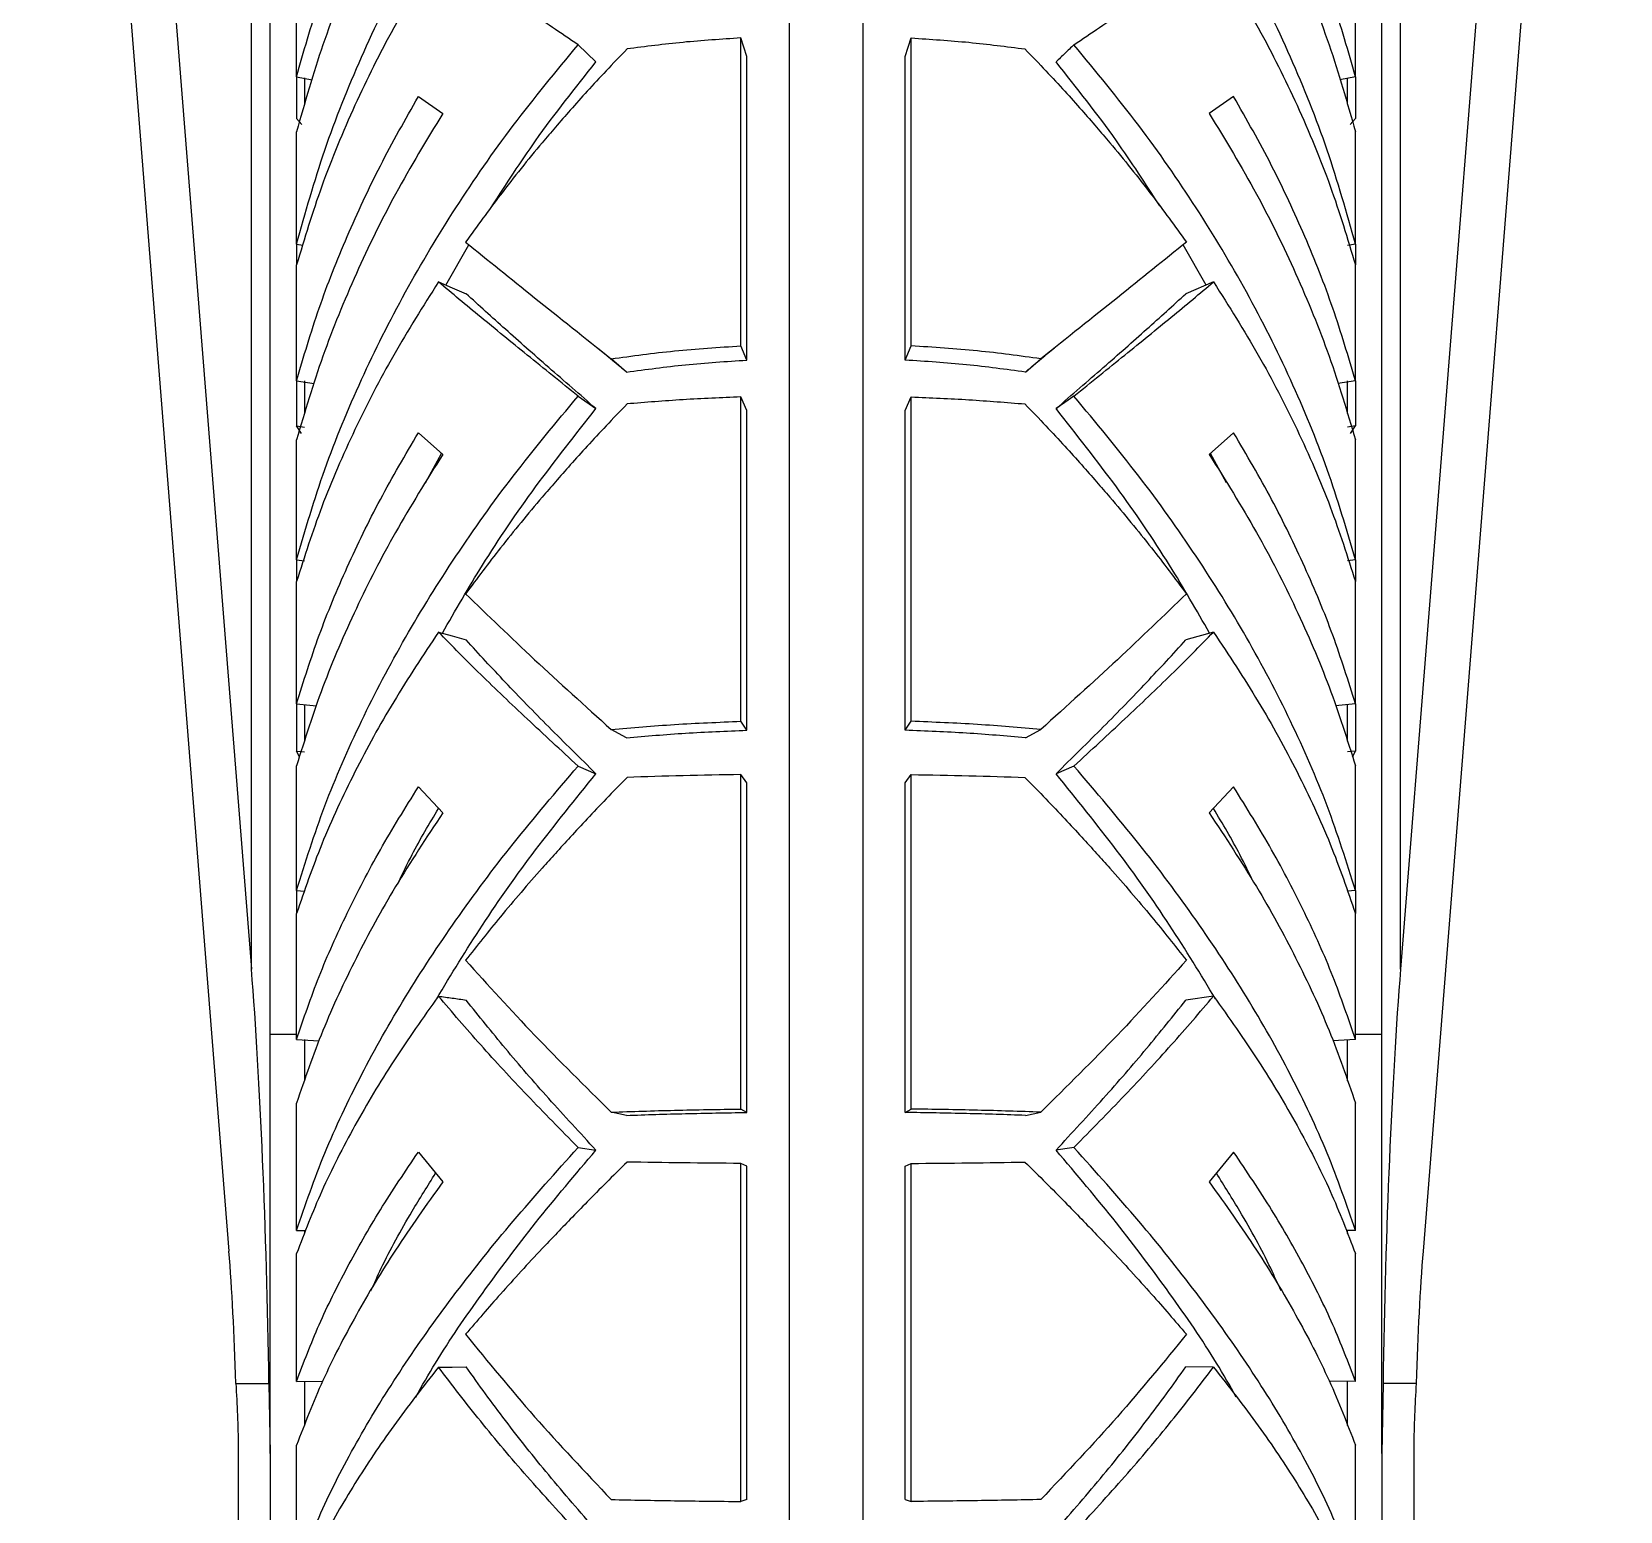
# Model space of a CAD drawing. Header units: millimetres. Extents: x 0 to 597, y 0 to 420.
# Drawn here: x 121.82 to 128.49, y 251.09 to 257.3 of the extents above; entities that cross this region are included whole.
import ezdxf

# ---------------------------------------------------------------- set-up
doc = ezdxf.new("R2010")
doc.units = ezdxf.units.MM

msp = doc.modelspace()

# ---------------------------------------------------------------- linework, layer by layer
at = {"color": 7, "linetype": 'Continuous', "lineweight": 25}
for p, q in [((122.7461, 253.3625), (122.7461, 265.4212)), ((122.8242, 251.329), (122.8242, 265.4212)), ((127.4908, 251.329), (127.4908, 265.4212)), ((127.5689, 253.3625), (127.5689, 265.4212)), ((121.9184, 263.7545), (122.7461, 253.3625)), ((128.3965, 263.7545), (127.5689, 253.3625)), ((125.003, 263.5879), (125.003, 239.9212)), ((125.312, 263.5879), (125.312, 239.9212)), ((121.8242, 262.5707), (122.6518, 252.1786)), ((128.4908, 262.5707), (127.6632, 252.1786)), ((122.9353, 257.1085), (122.9353, 257.5593)), ((127.3797, 257.1085), (127.3797, 257.5593)), ((124.8002, 255.9787), (124.8002, 257.2713)), ((124.8253, 257.1931), (124.8002, 257.2713)), ((125.4897, 257.1931), (125.5148, 257.2713)), ((125.5148, 255.9787), (125.5148, 257.2713)), ((124.117, 257.2427), (124.1921, 257.1708)), ((124.8253, 255.9188), (124.8253, 257.1931)), ((125.4897, 255.9188), (125.4897, 257.1931)), ((122.9353, 257.1085), (123.0015, 257.0955)), ((122.9353, 257.1085), (122.9353, 256.9325)), ((122.969, 257.104), (122.969, 256.99)), ((127.3797, 257.1085), (127.3135, 257.0955)), ((127.3459, 256.9931), (127.3459, 257.1038)), ((127.3797, 257.1085), (127.3797, 256.9325)), ((123.4466, 257.0253), (123.549, 256.9547)), ((126.8684, 257.0253), (126.766, 256.9547)), ((122.9577, 256.9082), (122.9353, 256.9325)), ((122.9353, 256.4054), (122.9353, 256.8775)), ((127.3573, 256.9082), (127.3797, 256.9325)), ((127.3797, 256.4054), (127.3797, 256.8775)), ((122.9353, 256.4054), (122.9617, 256.4009)), ((122.9353, 256.4054), (122.9353, 256.3185)), ((123.5614, 256.2341), (123.658, 256.4033)), ((126.7536, 256.2341), (126.657, 256.4033)), ((127.3797, 256.4054), (127.3459, 256.3996)), ((127.3797, 256.4054), (127.3797, 256.3195)), ((122.9353, 255.8316), (122.9353, 256.3185)), ((127.3797, 255.8316), (127.3797, 256.3185)), ((126.784, 256.247), (126.6678, 256.1976)), ((124.8253, 255.9188), (124.8002, 255.9787)), ((125.4897, 255.9188), (125.5148, 255.9787)), ((124.3208, 255.8684), (124.2557, 255.9243)), ((125.9941, 255.8684), (126.0593, 255.9243)), ((122.9353, 255.8316), (123.0099, 255.8204)), ((122.9353, 255.8316), (122.9353, 255.6428)), ((122.969, 255.8315), (122.969, 255.6956)), ((127.3797, 255.8316), (127.3051, 255.8204)), ((127.3459, 255.6943), (127.3459, 255.8313)), ((127.3797, 255.8316), (127.3797, 255.6428)), ((124.117, 255.7676), (124.1921, 255.715)), ((124.8002, 254.4025), (124.8002, 255.7641)), ((124.8253, 255.7072), (124.8002, 255.7641)), ((125.4897, 255.7072), (125.5148, 255.7641)), ((125.5148, 254.4025), (125.5148, 255.7641)), ((124.8253, 254.365), (124.8253, 255.7072)), ((125.4897, 254.365), (125.4897, 255.7072)), ((122.9353, 255.6428), (122.969, 255.638)), ((122.9567, 255.6102), (122.9353, 255.6428)), ((123.4466, 255.6138), (123.549, 255.5229)), ((126.8684, 255.6138), (126.766, 255.5229)), ((127.3797, 255.6428), (127.3459, 255.638)), ((127.3583, 255.6102), (127.3797, 255.6428)), ((122.9353, 255.081), (122.9353, 255.5839)), ((127.3797, 255.081), (127.3797, 255.5839)), ((123.4772, 255.4042), (123.5439, 255.5273)), ((126.8378, 255.4042), (126.7711, 255.5273)), ((122.9353, 255.081), (122.969, 255.0768)), ((122.9353, 255.081), (122.9353, 254.9888)), ((127.3797, 255.081), (127.3459, 255.0768)), ((127.3797, 255.081), (127.3797, 254.9896)), ((122.9353, 254.4754), (122.9353, 254.9888)), ((127.3797, 254.4754), (127.3797, 254.9888)), ((126.784, 254.7773), (126.6678, 254.744)), ((122.9353, 254.4754), (123.0193, 254.467)), ((122.9353, 254.4754), (122.9353, 254.2774)), ((122.969, 254.472), (122.969, 254.3183)), ((127.3797, 254.4754), (127.2956, 254.467)), ((127.3459, 254.3193), (127.3459, 254.4737)), ((127.3797, 254.4754), (127.3797, 254.2774)), ((124.8253, 254.365), (124.8002, 254.4025)), ((125.4897, 254.365), (125.5148, 254.4025)), ((124.3208, 254.3334), (124.2557, 254.3684)), ((125.9941, 254.3334), (126.0593, 254.3684)), ((122.9353, 254.2774), (122.969, 254.2743)), ((122.9478, 254.2533), (122.9353, 254.2774)), ((127.3797, 254.2774), (127.3459, 254.2743)), ((127.3672, 254.2533), (127.3797, 254.2774)), ((122.9353, 253.6917), (122.9353, 254.2158)), ((124.117, 254.2144), (124.1921, 254.1822)), ((126.198, 254.2144), (126.1229, 254.1822)), ((127.3797, 253.6917), (127.3797, 254.2158)), ((124.8002, 252.7748), (124.8002, 254.1789)), ((124.8253, 254.1445), (124.8002, 254.1789)), ((124.8253, 252.7603), (124.8253, 254.1445)), ((125.4897, 254.1445), (125.5148, 254.1789)), ((125.4897, 252.7603), (125.4897, 254.1445)), ((125.5148, 252.7748), (125.5148, 254.1789)), ((123.4466, 254.1271), (123.549, 254.0177)), ((126.8684, 254.1271), (126.766, 254.0177)), ((122.9353, 253.6917), (122.9692, 253.6893)), ((122.9353, 253.6917), (122.9353, 253.5962)), ((127.3797, 253.6917), (127.3459, 253.6893)), ((127.3797, 253.6917), (127.3797, 253.5967)), ((122.9353, 253.0662), (122.9353, 253.5962)), ((127.3797, 253.0662), (127.3797, 253.5962)), ((126.784, 253.2487), (126.6678, 253.2323)), ((122.9353, 253.0879), (122.8242, 253.0879)), ((127.4908, 253.0879), (127.3797, 253.0879)), ((122.9353, 253.0662), (123.0306, 253.0616)), ((122.969, 253.0662), (122.969, 252.8937)), ((127.3797, 253.0662), (127.2844, 253.0616)), ((127.3459, 252.8931), (127.3459, 253.066)), ((122.9353, 252.2648), (122.9353, 252.7997)), ((124.3208, 252.7481), (124.2557, 252.7616)), ((124.8253, 252.7603), (124.8002, 252.7748)), ((125.4897, 252.7603), (125.5148, 252.7748)), ((125.9941, 252.7481), (126.0593, 252.7616)), ((127.3797, 252.2648), (127.3797, 252.7997)), ((124.117, 252.6133), (124.1921, 252.6021)), ((123.4466, 252.5943), (123.549, 252.4684)), ((124.8002, 251.1272), (124.8002, 252.5464)), ((124.8253, 252.5352), (124.8002, 252.5464)), ((124.8253, 251.136), (124.8253, 252.5352)), ((125.4897, 252.5352), (125.5148, 252.5464)), ((125.4897, 251.136), (125.4897, 252.5352)), ((125.5148, 251.1272), (125.5148, 252.5464)), ((126.8684, 252.5943), (126.766, 252.4684)), ((122.9353, 252.2648), (122.9742, 252.2641)), ((122.969, 252.2647), (122.969, 252.2517)), ((127.3459, 252.2519), (127.3459, 252.2649)), ((127.3797, 252.2648), (127.3459, 252.2642)), ((122.9353, 251.6314), (122.9353, 252.1678)), ((127.3797, 251.6314), (127.3797, 252.1678)), ((126.784, 251.6911), (126.6678, 251.6918)), ((122.6811, 251.6222), (122.8194, 251.6222)), ((122.8194, 251.6222), (122.8242, 251.329)), ((122.9353, 251.6314), (123.0449, 251.6319)), ((122.969, 251.6315), (122.969, 251.4456)), ((127.3797, 251.6314), (127.2701, 251.6319)), ((127.3459, 251.4456), (127.3459, 251.6313)), ((127.4956, 251.6222), (127.4908, 251.329)), ((127.6339, 251.6222), (127.4956, 251.6222)), ((122.9353, 250.828), (122.9353, 251.3633)), ((127.3797, 250.828), (127.3797, 251.3633)), ((122.6908, 251.329), (122.6908, 250.0879)), ((122.8242, 251.329), (122.8242, 250.0879)), ((127.4908, 251.329), (127.4908, 250.0879)), ((127.6242, 251.329), (127.6242, 250.0879)), ((124.8253, 251.136), (124.8002, 251.1272)), ((125.4897, 251.136), (125.5148, 251.1272))]:
    msp.add_line(p, q, dxfattribs=at)
at = {"color": 7, "linetype": 'Continuous', "lineweight": 25, "flags": 128}
for points in [[(123.531, 256.247), (123.5891, 256.2223), (123.6472, 256.1976)], [(126.198, 255.7676), (126.1604, 255.7413), (126.1229, 255.715)], [(123.531, 254.7773), (123.5891, 254.7607), (123.6472, 254.744)], [(123.531, 251.6911), (123.5891, 251.6914), (123.6472, 251.6918)]]:
    msp.add_lwpolyline(points, dxfattribs=at)
at = {"color": 7, "linetype": 'Continuous', "lineweight": 25}
for centre, major_axis, start_param, end_param in [((122.5575, 250.9948), (0, 3.3484), 4.900884, 5.497787), ((127.7575, 250.9948), (0, 3.3484), 0.785398, 1.382302), ((122.5575, 250.9948), (0, 1.6742), 5.096528, 5.497787), ((127.7575, 250.9948), (0, 1.6742), 0.785398, 1.186657)]:
    msp.add_ellipse(centre, major_axis=major_axis, ratio=0.079639, start_param=start_param, end_param=end_param, dxfattribs=at)
for points, knots in [([(122.9353, 256.4054), (122.9726, 256.5377), (123.0474, 256.803), (123.203, 257.192), (123.3871, 257.5696), (123.6011, 257.932), (123.8424, 258.2829), (124.0245, 258.5004), (124.117, 258.6109)], [0, 0, 0, 0, 0.16604, 0.333057, 0.499187, 0.663302, 0.828992, 1, 1, 1, 1]), ([(127.3797, 256.4054), (127.3424, 256.5377), (127.2676, 256.803), (127.112, 257.192), (126.9279, 257.5696), (126.7139, 257.932), (126.4726, 258.2829), (126.2905, 258.5004), (126.198, 258.6109)], [0, 0, 0, 0, 0.166039, 0.333056, 0.499187, 0.6633, 0.82899, 1, 1, 1, 1]), ([(122.9353, 257.1085), (122.9654, 257.2143), (123.0255, 257.4259), (123.1452, 257.7366), (123.2831, 258.0413), (123.3921, 258.2366), (123.4466, 258.3342)], [0, 0, 0, 0, 0.249916, 0.499822, 0.749986, 1, 1, 1, 1]), ([(127.3797, 257.1085), (127.3496, 257.2143), (127.2895, 257.4259), (127.1698, 257.7366), (127.0319, 258.0413), (126.9229, 258.2366), (126.8684, 258.3342)], [0, 0, 0, 0, 0.249916, 0.499822, 0.749986, 1, 1, 1, 1]), ([(123.549, 258.2854), (123.4811, 258.1719), (123.348, 257.9494), (123.1816, 257.5994), (123.0397, 257.244), (122.9701, 256.9997), (122.9353, 256.8775)], [0, 0, 0, 0, 0.255316, 0.500302, 0.750156, 1, 1, 1, 1]), ([(126.766, 258.2854), (126.8339, 258.1719), (126.967, 257.9494), (127.1334, 257.5994), (127.2753, 257.244), (127.3449, 256.9997), (127.3797, 256.8775)], [0, 0, 0, 0, 0.255319, 0.500302, 0.750156, 1, 1, 1, 1]), ([(123.531, 257.6293), (123.4667, 257.5247), (123.3384, 257.3158), (123.1757, 256.9874), (123.0369, 256.6551), (122.9687, 256.4291), (122.9353, 256.3185)], [0, 0, 0, 0, 0.250635, 0.500176, 0.755312, 1, 1, 1, 1]), ([(124.117, 257.2427), (124.045, 257.2915), (123.9023, 257.3884), (123.706, 257.5168), (123.589, 257.592), (123.531, 257.6293)], [0, 0, 0, 0, 0.3393751, 0.6723346, 1, 1, 1, 1]), ([(126.198, 257.2427), (126.27, 257.2915), (126.4127, 257.3883), (126.6089, 257.5168), (126.726, 257.592), (126.784, 257.6293)], [0, 0, 0, 0, 0.33938, 0.672335, 1, 1, 1, 1]), ([(126.784, 257.6293), (126.8483, 257.5247), (126.9765, 257.3158), (127.1393, 256.9874), (127.2781, 256.6551), (127.3463, 256.4291), (127.3797, 256.3185)], [0, 0, 0, 0, 0.250635, 0.500176, 0.755312, 1, 1, 1, 1]), ([(124.8002, 257.2713), (124.7188, 257.266), (124.5561, 257.2553), (124.4003, 257.2352), (124.3225, 257.2252)], [0, 0, 0, 0, 0.500372, 1, 1, 1, 1]), ([(125.5148, 257.2713), (125.5962, 257.266), (125.7589, 257.2553), (125.9147, 257.2352), (125.9925, 257.2252)], [0, 0, 0, 0, 0.500365, 1, 1, 1, 1]), ([(122.9353, 255.081), (122.9726, 255.2076), (123.0474, 255.4616), (123.203, 255.8375), (123.3871, 256.2051), (123.6011, 256.5616), (123.8424, 256.9105), (124.0245, 257.1308), (124.117, 257.2427)], [0, 0, 0, 0, 0.16604, 0.333055, 0.499184, 0.663299, 0.828993, 1, 1, 1, 1]), ([(124.3225, 257.2252), (124.2931, 257.1946), (124.2367, 257.1361), (124.1575, 257.0503), (124.0866, 256.9713), (124.0238, 256.8992), (123.9245, 256.782), (123.7957, 256.6226), (123.6931, 256.4808), (123.6447, 256.414)], [0, 0, 0, 0, 0.120104, 0.230146, 0.33017, 0.420246, 0.500406, 0.764722, 1, 1, 1, 1]), ([(125.9925, 257.2252), (126.0219, 257.1946), (126.0783, 257.1361), (126.1575, 257.0503), (126.2284, 256.9713), (126.2912, 256.8992), (126.3905, 256.782), (126.5193, 256.6226), (126.6219, 256.4808), (126.6703, 256.414)], [0, 0, 0, 0, 0.120104, 0.230141, 0.330165, 0.420241, 0.500401, 0.764717, 1, 1, 1, 1]), ([(126.198, 257.2427), (126.1855, 257.2307), (126.1604, 257.2067), (126.1354, 257.1828), (126.1229, 257.1708)], [0, 0, 0, 0, 0.500011, 1, 1, 1, 1]), ([(127.3797, 255.081), (127.3424, 255.2076), (127.2676, 255.4616), (127.112, 255.8375), (126.9279, 256.2051), (126.7139, 256.5616), (126.4726, 256.9105), (126.2905, 257.1308), (126.198, 257.2427)], [0, 0, 0, 0, 0.166039, 0.333054, 0.499184, 0.663298, 0.828991, 1, 1, 1, 1]), ([(123.7568, 256.5661), (123.8162, 256.6583), (123.9506, 256.867), (124.1056, 257.062), (124.1921, 257.1708)], [0, 0, 0, 0, 0.441752, 1, 1, 1, 1]), ([(126.5582, 256.5661), (126.4988, 256.6583), (126.3644, 256.867), (126.2094, 257.062), (126.1229, 257.1708)], [0, 0, 0, 0, 0.441752, 1, 1, 1, 1]), ([(122.9353, 255.8316), (122.9654, 255.9336), (123.0255, 256.1374), (123.1452, 256.4391), (123.2831, 256.7365), (123.3921, 256.9291), (123.4466, 257.0253)], [0, 0, 0, 0, 0.2499184, 0.499811, 0.7499859, 1, 1, 1, 1]), ([(127.3797, 255.8316), (127.3496, 255.9336), (127.2895, 256.1374), (127.1698, 256.4391), (127.0319, 256.7365), (126.9229, 256.9291), (126.8684, 257.0253)], [0, 0, 0, 0, 0.2499184, 0.499811, 0.7499859, 1, 1, 1, 1]), ([(123.549, 256.9547), (123.4811, 256.8426), (123.348, 256.6228), (123.1816, 256.2811), (123.0397, 255.9363), (122.9701, 255.7014), (122.9353, 255.5839)], [0, 0, 0, 0, 0.255321, 0.500302, 0.750156, 1, 1, 1, 1]), ([(126.766, 256.9547), (126.8339, 256.8426), (126.967, 256.6228), (127.1334, 256.2811), (127.2753, 255.9363), (127.3449, 255.7014), (127.3797, 255.5839)], [0, 0, 0, 0, 0.255323, 0.500302, 0.750156, 1, 1, 1, 1]), ([(123.6447, 256.414), (123.7388, 256.3382), (123.9272, 256.1863), (124.1461, 256.0117), (124.2557, 255.9243)], [0, 0, 0, 0, 0.4995767, 1, 1, 1, 1]), ([(126.6703, 256.414), (126.5762, 256.3382), (126.3878, 256.1863), (126.1689, 256.0117), (126.0593, 255.9243)], [0, 0, 0, 0, 0.499574, 1, 1, 1, 1]), ([(123.531, 256.247), (123.4667, 256.1451), (123.3384, 255.9416), (123.1757, 255.6255), (123.0369, 255.3078), (122.9687, 255.0937), (122.9353, 254.9888)], [0, 0, 0, 0, 0.250635, 0.500168, 0.755306, 1, 1, 1, 1]), ([(124.117, 255.7676), (124.045, 255.8258), (123.9023, 255.9411), (123.706, 256.1006), (123.589, 256.1985), (123.531, 256.247)], [0, 0, 0, 0, 0.339379, 0.672333, 1, 1, 1, 1]), ([(126.198, 255.7676), (126.27, 255.8258), (126.4127, 255.9411), (126.6089, 256.1006), (126.726, 256.1985), (126.784, 256.247)], [0, 0, 0, 0, 0.339384, 0.672333, 1, 1, 1, 1]), ([(126.784, 256.247), (126.8483, 256.1451), (126.9765, 255.9416), (127.1393, 255.6255), (127.2781, 255.3078), (127.3463, 255.0937), (127.3797, 254.9888)], [0, 0, 0, 0, 0.250635, 0.500168, 0.755306, 1, 1, 1, 1]), ([(124.1921, 255.715), (124.1252, 255.7733), (123.9925, 255.8887), (123.81, 256.0493), (123.7012, 256.1484), (123.6472, 256.1976)], [0, 0, 0, 0, 0.339014, 0.671988, 1, 1, 1, 1]), ([(126.1229, 255.715), (126.1898, 255.7733), (126.3225, 255.8887), (126.505, 256.0493), (126.6138, 256.1484), (126.6678, 256.1976)], [0, 0, 0, 0, 0.339019, 0.671988, 1, 1, 1, 1]), ([(124.1985, 255.97), (124.2168, 255.9552), (124.2569, 255.9228), (124.2956, 255.8899), (124.3166, 255.8721)], [0, 0, 0, 0, 0.457736, 1, 1, 1, 1]), ([(124.2557, 255.9243), (124.3438, 255.9363), (124.5206, 255.9605), (124.7068, 255.9726), (124.8002, 255.9787)], [0, 0, 0, 0, 0.498255, 1, 1, 1, 1]), ([(126.0593, 255.9243), (125.9712, 255.9363), (125.7944, 255.9605), (125.6082, 255.9726), (125.5148, 255.9787)], [0, 0, 0, 0, 0.498255, 1, 1, 1, 1]), ([(125.9984, 255.8721), (126.0194, 255.8899), (126.058, 255.9228), (126.0981, 255.9551), (126.1165, 255.97)], [0, 0, 0, 0, 0.5417085, 1, 1, 1, 1]), ([(124.3208, 255.8684), (124.4025, 255.8796), (124.5663, 255.902), (124.7388, 255.9132), (124.8253, 255.9188)], [0, 0, 0, 0, 0.498664, 1, 1, 1, 1]), ([(125.9941, 255.8684), (125.9125, 255.8796), (125.7487, 255.902), (125.5762, 255.9132), (125.4897, 255.9188)], [0, 0, 0, 0, 0.498664, 1, 1, 1, 1]), ([(122.9353, 253.6917), (122.9726, 253.8103), (123.0474, 254.048), (123.203, 254.4034), (123.3871, 254.7541), (123.6011, 255.0978), (123.8424, 255.4377), (124.0245, 255.6565), (124.117, 255.7676)], [0, 0, 0, 0, 0.166042, 0.333057, 0.499187, 0.663305, 0.828992, 1, 1, 1, 1]), ([(124.3225, 255.7348), (124.2931, 255.7041), (124.2367, 255.6454), (124.1575, 255.5599), (124.0866, 255.4815), (124.0238, 255.4103), (123.9245, 255.295), (123.7957, 255.1391), (123.6931, 255.0022), (123.6447, 254.9377)], [0, 0, 0, 0, 0.120106, 0.230145, 0.330169, 0.420241, 0.500403, 0.764729, 1, 1, 1, 1]), ([(124.8002, 255.7641), (124.7188, 255.7607), (124.5561, 255.754), (124.4003, 255.7412), (124.3225, 255.7348)], [0, 0, 0, 0, 0.5003716, 1, 1, 1, 1]), ([(125.5148, 255.7641), (125.5962, 255.7607), (125.7589, 255.754), (125.9147, 255.7412), (125.9925, 255.7348)], [0, 0, 0, 0, 0.5003639, 1, 1, 1, 1]), ([(125.9925, 255.7348), (126.0219, 255.7041), (126.0783, 255.6454), (126.1575, 255.5599), (126.2284, 255.4815), (126.2912, 255.4103), (126.3905, 255.295), (126.5193, 255.1391), (126.6219, 255.0022), (126.6703, 254.9377)], [0, 0, 0, 0, 0.120106, 0.23014, 0.330164, 0.420237, 0.500398, 0.764724, 1, 1, 1, 1]), ([(127.3797, 253.6917), (127.3424, 253.8103), (127.2676, 254.048), (127.112, 254.4034), (126.9279, 254.7541), (126.7139, 255.0978), (126.4726, 255.4377), (126.2905, 255.6565), (126.198, 255.7676)], [0, 0, 0, 0, 0.166041, 0.333056, 0.499187, 0.663303, 0.828991, 1, 1, 1, 1]), ([(123.5475, 254.7726), (123.6022, 254.8679), (123.7214, 255.0759), (123.9372, 255.392), (124.1063, 255.6063), (124.1921, 255.715)], [0, 0, 0, 0, 0.2942348, 0.6418117, 1, 1, 1, 1]), ([(126.7675, 254.7726), (126.7128, 254.8679), (126.5936, 255.0759), (126.3778, 255.392), (126.2087, 255.6063), (126.1229, 255.715)], [0, 0, 0, 0, 0.294237, 0.641813, 1, 1, 1, 1]), ([(122.9353, 254.4754), (122.9654, 254.5715), (123.0255, 254.7637), (123.1452, 255.0504), (123.2831, 255.3348), (123.3921, 255.5208), (123.4466, 255.6138)], [0, 0, 0, 0, 0.249912, 0.49982, 0.749988, 1, 1, 1, 1]), ([(127.3797, 254.4754), (127.3496, 254.5715), (127.2895, 254.7637), (127.1698, 255.0504), (127.0319, 255.3348), (126.9229, 255.5208), (126.8684, 255.6138)], [0, 0, 0, 0, 0.249912, 0.49982, 0.749988, 1, 1, 1, 1]), ([(123.549, 255.5229), (123.4811, 255.4143), (123.348, 255.2015), (123.1816, 254.8747), (123.0397, 254.5473), (122.9701, 254.3263), (122.9353, 254.2158)], [0, 0, 0, 0, 0.255314, 0.500298, 0.75016, 1, 1, 1, 1]), ([(126.766, 255.5229), (126.8339, 255.4143), (126.967, 255.2015), (127.1334, 254.8747), (127.2753, 254.5473), (127.3449, 254.3263), (127.3797, 254.2158)], [0, 0, 0, 0, 0.255317, 0.500298, 0.75016, 1, 1, 1, 1]), ([(123.6447, 254.9377), (123.7388, 254.8468), (123.9272, 254.6649), (124.1461, 254.4673), (124.2557, 254.3684)], [0, 0, 0, 0, 0.499576, 1, 1, 1, 1]), ([(126.6703, 254.9377), (126.5762, 254.8468), (126.3878, 254.6649), (126.1689, 254.4673), (126.0593, 254.3684)], [0, 0, 0, 0, 0.4995731, 1, 1, 1, 1]), ([(123.531, 254.7773), (123.4667, 254.68), (123.3384, 254.4859), (123.1757, 254.1882), (123.0369, 253.8913), (122.9687, 253.6932), (122.9353, 253.5962)], [0, 0, 0, 0, 0.25064, 0.500173, 0.755314, 1, 1, 1, 1]), ([(124.117, 254.2144), (124.045, 254.2808), (123.9023, 254.4123), (123.706, 254.5999), (123.589, 254.7185), (123.531, 254.7773)], [0, 0, 0, 0, 0.339376, 0.672335, 1, 1, 1, 1]), ([(124.1921, 254.1822), (124.1252, 254.2482), (123.9925, 254.3791), (123.81, 254.5663), (123.7012, 254.6851), (123.6472, 254.744)], [0, 0, 0, 0, 0.3390179, 0.6719891, 1, 1, 1, 1]), ([(126.1229, 254.1822), (126.1898, 254.2482), (126.3225, 254.3791), (126.505, 254.5663), (126.6138, 254.6851), (126.6678, 254.744)], [0, 0, 0, 0, 0.339023, 0.671989, 1, 1, 1, 1]), ([(126.198, 254.2144), (126.27, 254.2808), (126.4127, 254.4123), (126.6089, 254.5999), (126.726, 254.7185), (126.784, 254.7773)], [0, 0, 0, 0, 0.339381, 0.6723349, 1, 1, 1, 1]), ([(126.784, 254.7773), (126.8483, 254.68), (126.9765, 254.4859), (127.1393, 254.1882), (127.2781, 253.8913), (127.3463, 253.6932), (127.3797, 253.5962)], [0, 0, 0, 0, 0.25064, 0.500173, 0.755314, 1, 1, 1, 1]), ([(124.2557, 254.3684), (124.3438, 254.3759), (124.5206, 254.3911), (124.7068, 254.3987), (124.8002, 254.4025)], [0, 0, 0, 0, 0.498258, 1, 1, 1, 1]), ([(126.0593, 254.3684), (125.9712, 254.3759), (125.7944, 254.3911), (125.6082, 254.3987), (125.5148, 254.4025)], [0, 0, 0, 0, 0.498258, 1, 1, 1, 1]), ([(124.3208, 254.3334), (124.4025, 254.3404), (124.5663, 254.3544), (124.7388, 254.3614), (124.8253, 254.365)], [0, 0, 0, 0, 0.498663, 1, 1, 1, 1]), ([(125.9941, 254.3334), (125.9125, 254.3404), (125.7487, 254.3544), (125.5762, 254.3614), (125.4897, 254.365)], [0, 0, 0, 0, 0.498663, 1, 1, 1, 1]), ([(122.9353, 252.2648), (122.9726, 252.3729), (123.0474, 252.5898), (123.203, 252.9178), (123.3871, 253.2446), (123.6011, 253.5688), (123.8424, 253.8933), (124.0245, 254.1062), (124.117, 254.2144)], [0, 0, 0, 0, 0.166043, 0.33306, 0.499189, 0.663302, 0.828996, 1, 1, 1, 1]), ([(127.3797, 252.2648), (127.3424, 252.3729), (127.2676, 252.5898), (127.112, 252.9179), (126.9279, 253.2446), (126.7139, 253.5688), (126.4726, 253.8933), (126.2905, 254.1062), (126.198, 254.2144)], [0, 0, 0, 0, 0.166042, 0.333059, 0.499189, 0.6633, 0.828994, 1, 1, 1, 1]), ([(123.5224, 253.2363), (123.5851, 253.3399), (123.7123, 253.5501), (123.9371, 253.8667), (124.1062, 254.076), (124.1921, 254.1822)], [0, 0, 0, 0, 0.3239632, 0.6568971, 1, 1, 1, 1]), ([(124.3225, 254.1669), (124.2931, 254.1368), (124.2367, 254.079), (124.1575, 253.9954), (124.0866, 253.9191), (124.0238, 253.8502), (123.9245, 253.7391), (123.7957, 253.5898), (123.6931, 253.4604), (123.6447, 253.3994)], [0, 0, 0, 0, 0.120096, 0.230139, 0.330173, 0.420244, 0.500398, 0.764723, 1, 1, 1, 1]), ([(124.8002, 254.1789), (124.7188, 254.1775), (124.5561, 254.1748), (124.4003, 254.1696), (124.3225, 254.1669)], [0, 0, 0, 0, 0.50037, 1, 1, 1, 1]), ([(125.5148, 254.1789), (125.5962, 254.1775), (125.7589, 254.1748), (125.9147, 254.1696), (125.9925, 254.1669)], [0, 0, 0, 0, 0.5003625, 1, 1, 1, 1]), ([(125.9925, 254.1669), (126.0219, 254.1368), (126.0783, 254.079), (126.1575, 253.9954), (126.2284, 253.9191), (126.2912, 253.8502), (126.3905, 253.7391), (126.5193, 253.5898), (126.6219, 253.4604), (126.6703, 253.3994)], [0, 0, 0, 0, 0.120096, 0.230134, 0.330168, 0.420239, 0.500393, 0.764719, 1, 1, 1, 1]), ([(126.7926, 253.2363), (126.7298, 253.3399), (126.6027, 253.5501), (126.3779, 253.8667), (126.2087, 254.076), (126.1229, 254.1822)], [0, 0, 0, 0, 0.3239632, 0.6568971, 1, 1, 1, 1]), ([(122.9353, 253.0662), (122.9654, 253.1546), (123.0255, 253.3314), (123.1452, 253.5976), (123.2831, 253.8634), (123.3921, 254.0392), (123.4466, 254.1271)], [0, 0, 0, 0, 0.249917, 0.499821, 0.749981, 1, 1, 1, 1]), ([(127.3797, 253.0662), (127.3496, 253.1546), (127.2895, 253.3314), (127.1698, 253.5976), (127.0319, 253.8634), (126.9229, 254.0392), (126.8684, 254.1271)], [0, 0, 0, 0, 0.249917, 0.499821, 0.749981, 1, 1, 1, 1]), ([(123.549, 254.0177), (123.4811, 253.9147), (123.348, 253.713), (123.1816, 253.4075), (123.0397, 253.1039), (122.9701, 252.9011), (122.9353, 252.7997)], [0, 0, 0, 0, 0.25532, 0.500306, 0.750162, 1, 1, 1, 1]), ([(123.3632, 253.7273), (123.3818, 253.7659), (123.4317, 253.8695), (123.4929, 253.9722), (123.5312, 254.0366)], [0, 0, 0, 0, 0.372263, 1, 1, 1, 1]), ([(126.766, 254.0177), (126.8339, 253.9147), (126.967, 253.713), (127.1334, 253.4075), (127.2753, 253.1039), (127.3449, 252.9011), (127.3797, 252.7997)], [0, 0, 0, 0, 0.255322, 0.500306, 0.750162, 1, 1, 1, 1]), ([(126.9518, 253.7273), (126.9332, 253.7659), (126.8833, 253.8695), (126.8221, 253.9722), (126.7837, 254.0366)], [0, 0, 0, 0, 0.372263, 1, 1, 1, 1]), ([(123.6447, 253.3994), (123.7388, 253.2953), (123.9272, 253.0868), (124.1461, 252.8701), (124.2557, 252.7616)], [0, 0, 0, 0, 0.499581, 1, 1, 1, 1]), ([(126.6703, 253.3994), (126.5762, 253.2953), (126.3878, 253.0868), (126.1689, 252.8701), (126.0593, 252.7616)], [0, 0, 0, 0, 0.499578, 1, 1, 1, 1]), ([(123.531, 253.2487), (123.4667, 253.158), (123.3384, 252.977), (123.1757, 252.7035), (123.0369, 252.4332), (122.9687, 252.255), (122.9353, 252.1678)], [0, 0, 0, 0, 0.250636, 0.500175, 0.755311, 1, 1, 1, 1]), ([(124.117, 252.6133), (124.045, 252.6866), (123.9023, 252.8318), (123.706, 253.0438), (123.589, 253.1808), (123.531, 253.2487)], [0, 0, 0, 0, 0.339375, 0.672335, 1, 1, 1, 1]), ([(123.531, 253.2487), (123.5504, 253.246), (123.5891, 253.2405), (123.6278, 253.235), (123.6472, 253.2323)], [0, 0, 0, 0, 0.499979, 1, 1, 1, 1]), ([(124.1921, 252.6021), (124.1252, 252.6746), (123.9925, 252.8184), (123.81, 253.0286), (123.7012, 253.1647), (123.6472, 253.2323)], [0, 0, 0, 0, 0.339011, 0.671987, 1, 1, 1, 1]), ([(126.1229, 252.6021), (126.1898, 252.6746), (126.3225, 252.8184), (126.505, 253.0286), (126.6138, 253.1647), (126.6678, 253.2323)], [0, 0, 0, 0, 0.339016, 0.671987, 1, 1, 1, 1]), ([(126.198, 252.6133), (126.27, 252.6866), (126.4127, 252.8318), (126.6089, 253.0438), (126.726, 253.1808), (126.784, 253.2487)], [0, 0, 0, 0, 0.33938, 0.672335, 1, 1, 1, 1]), ([(126.784, 253.2487), (126.8483, 253.158), (126.9765, 252.977), (127.1393, 252.7035), (127.2781, 252.4332), (127.3463, 252.255), (127.3797, 252.1678)], [0, 0, 0, 0, 0.250636, 0.500175, 0.755311, 1, 1, 1, 1]), ([(124.2557, 252.7616), (124.3438, 252.7645), (124.5206, 252.7704), (124.7068, 252.7733), (124.8002, 252.7748)], [0, 0, 0, 0, 0.498255, 1, 1, 1, 1]), ([(124.3208, 252.7481), (124.4025, 252.7508), (124.5663, 252.7562), (124.7388, 252.7589), (124.8253, 252.7603)], [0, 0, 0, 0, 0.498663, 1, 1, 1, 1]), ([(125.9941, 252.7481), (125.9125, 252.7508), (125.7487, 252.7562), (125.5762, 252.7589), (125.4897, 252.7603)], [0, 0, 0, 0, 0.498663, 1, 1, 1, 1]), ([(126.0593, 252.7616), (125.9712, 252.7645), (125.7944, 252.7704), (125.6082, 252.7733), (125.5148, 252.7748)], [0, 0, 0, 0, 0.498255, 1, 1, 1, 1]), ([(122.9353, 250.828), (122.9726, 250.9236), (123.0474, 251.1153), (123.203, 251.4096), (123.3871, 251.7062), (123.6011, 252.0045), (123.8424, 252.3072), (124.0245, 252.5102), (124.117, 252.6133)], [0, 0, 0, 0, 0.166044, 0.333056, 0.499188, 0.663305, 0.828994, 1, 1, 1, 1]), ([(123.4355, 251.5657), (123.4626, 251.6132), (123.5449, 251.7574), (123.7132, 252.0016), (123.9365, 252.3002), (124.106, 252.5005), (124.1921, 252.6021)], [0, 0, 0, 0, 0.138688, 0.42132, 0.706306, 1, 1, 1, 1]), ([(126.198, 252.6133), (126.1855, 252.6115), (126.1604, 252.6077), (126.1354, 252.604), (126.1229, 252.6021)], [0, 0, 0, 0, 0.499993, 1, 1, 1, 1]), ([(126.8795, 251.5657), (126.8524, 251.6132), (126.7701, 251.7574), (126.6018, 252.0016), (126.3785, 252.3002), (126.2089, 252.5005), (126.1229, 252.6021)], [0, 0, 0, 0, 0.138686, 0.42132, 0.706306, 1, 1, 1, 1]), ([(127.3797, 250.828), (127.3424, 250.9236), (127.2676, 251.1153), (127.112, 251.4096), (126.9279, 251.7062), (126.7139, 252.0045), (126.4726, 252.3072), (126.2905, 252.5102), (126.198, 252.6133)], [0, 0, 0, 0, 0.166043, 0.333055, 0.499188, 0.663303, 0.828992, 1, 1, 1, 1]), ([(122.9353, 251.6314), (122.9654, 251.7104), (123.0255, 251.8685), (123.1452, 252.1088), (123.2831, 252.351), (123.3921, 252.5132), (123.4466, 252.5943)], [0, 0, 0, 0, 0.249917, 0.499819, 0.749983, 1, 1, 1, 1]), ([(124.3225, 252.5522), (124.2931, 252.5231), (124.2367, 252.4673), (124.1575, 252.3873), (124.0866, 252.3147), (124.0238, 252.2494), (123.9245, 252.1445), (123.7957, 252.0048), (123.6931, 251.8853), (123.6447, 251.8291)], [0, 0, 0, 0, 0.120096, 0.230145, 0.33017, 0.420233, 0.500392, 0.764722, 1, 1, 1, 1]), ([(124.8002, 252.5464), (124.7188, 252.5471), (124.5561, 252.5484), (124.4003, 252.5509), (124.3225, 252.5522)], [0, 0, 0, 0, 0.500372, 1, 1, 1, 1]), ([(125.5148, 252.5464), (125.5962, 252.5471), (125.7589, 252.5484), (125.9147, 252.5509), (125.9925, 252.5522)], [0, 0, 0, 0, 0.500364, 1, 1, 1, 1]), ([(125.9925, 252.5522), (126.0219, 252.5231), (126.0783, 252.4673), (126.1575, 252.3873), (126.2284, 252.3147), (126.2912, 252.2494), (126.3905, 252.1445), (126.5193, 252.0048), (126.6219, 251.8853), (126.6703, 251.8291)], [0, 0, 0, 0, 0.120096, 0.23014, 0.330165, 0.420229, 0.500388, 0.764718, 1, 1, 1, 1]), ([(127.3797, 251.6314), (127.3496, 251.7104), (127.2895, 251.8685), (127.1698, 252.1088), (127.0319, 252.351), (126.9229, 252.5132), (126.8684, 252.5943)], [0, 0, 0, 0, 0.249917, 0.499819, 0.749983, 1, 1, 1, 1]), ([(123.549, 252.4684), (123.4811, 252.3731), (123.348, 252.1864), (123.1816, 251.9082), (123.0397, 251.6342), (122.9701, 251.4536), (122.9353, 251.3633)], [0, 0, 0, 0, 0.255317, 0.500305, 0.750161, 1, 1, 1, 1]), ([(123.2477, 252.0117), (123.2618, 252.0431), (123.3117, 252.1538), (123.4019, 252.3186), (123.4856, 252.4519), (123.5191, 252.5051)], [0, 0, 0, 0, 0.1922804, 0.67755, 1, 1, 1, 1]), ([(126.766, 252.4684), (126.8339, 252.3731), (126.967, 252.1864), (127.1334, 251.9082), (127.2753, 251.6342), (127.3449, 251.4536), (127.3797, 251.3633)], [0, 0, 0, 0, 0.255319, 0.500305, 0.750161, 1, 1, 1, 1]), ([(127.0673, 252.0117), (127.0531, 252.0431), (127.0033, 252.1538), (126.9131, 252.3186), (126.8294, 252.4519), (126.7959, 252.5051)], [0, 0, 0, 0, 0.192281, 0.677554, 1, 1, 1, 1]), ([(123.6447, 251.8291), (123.7388, 251.7137), (123.9272, 251.4828), (124.1461, 251.2512), (124.2557, 251.1353)], [0, 0, 0, 0, 0.4995751, 1, 1, 1, 1]), ([(126.6703, 251.8291), (126.5762, 251.7137), (126.3878, 251.4828), (126.1689, 251.2512), (126.0593, 251.1353)], [0, 0, 0, 0, 0.499572, 1, 1, 1, 1]), ([(123.531, 251.6911), (123.4667, 251.6087), (123.3384, 251.4443), (123.1757, 251.2003), (123.0369, 250.9619), (122.9687, 250.8071), (122.9353, 250.7313)], [0, 0, 0, 0, 0.250635, 0.500174, 0.755309, 1, 1, 1, 1]), ([(124.117, 250.9956), (124.045, 251.0743), (123.9023, 251.2303), (123.706, 251.4627), (123.589, 251.6154), (123.531, 251.6911)], [0, 0, 0, 0, 0.3393752, 0.6723363, 1, 1, 1, 1]), ([(124.1921, 251.0055), (124.1252, 251.0831), (123.9925, 251.237), (123.81, 251.4662), (123.7012, 251.617), (123.6472, 251.6918)], [0, 0, 0, 0, 0.3390193, 0.6719921, 1, 1, 1, 1]), ([(126.1229, 251.0055), (126.1898, 251.0831), (126.3225, 251.237), (126.505, 251.4662), (126.6138, 251.617), (126.6678, 251.6918)], [0, 0, 0, 0, 0.339024, 0.671992, 1, 1, 1, 1]), ([(126.198, 250.9956), (126.27, 251.0743), (126.4127, 251.2303), (126.6089, 251.4627), (126.726, 251.6154), (126.784, 251.6911)], [0, 0, 0, 0, 0.33938, 0.672336, 1, 1, 1, 1]), ([(126.784, 251.6911), (126.8483, 251.6087), (126.9765, 251.4443), (127.1393, 251.2003), (127.2781, 250.9619), (127.3463, 250.8071), (127.3797, 250.7313)], [0, 0, 0, 0, 0.250635, 0.500174, 0.755309, 1, 1, 1, 1]), ([(122.6811, 251.6222), (122.6854, 251.5335), (122.6902, 251.4348), (122.6908, 251.3388), (122.6908, 251.329)], [0, 0, 0, 0, 0.898678, 1, 1, 1, 1]), ([(127.6339, 251.6222), (127.6296, 251.5335), (127.6248, 251.4348), (127.6242, 251.3388), (127.6242, 251.329)], [0, 0, 0, 0, 0.898678, 1, 1, 1, 1]), ([(124.2557, 251.1353), (124.3438, 251.1335), (124.5206, 251.1299), (124.7068, 251.1281), (124.8002, 251.1272)], [0, 0, 0, 0, 0.498256, 1, 1, 1, 1]), ([(126.0593, 251.1353), (125.9712, 251.1335), (125.7944, 251.1299), (125.6082, 251.1281), (125.5148, 251.1272)], [0, 0, 0, 0, 0.498256, 1, 1, 1, 1])]:
    msp.add_open_spline(points, degree=3, knots=knots, dxfattribs=at)

doc.saveas('drawing.dxf')
